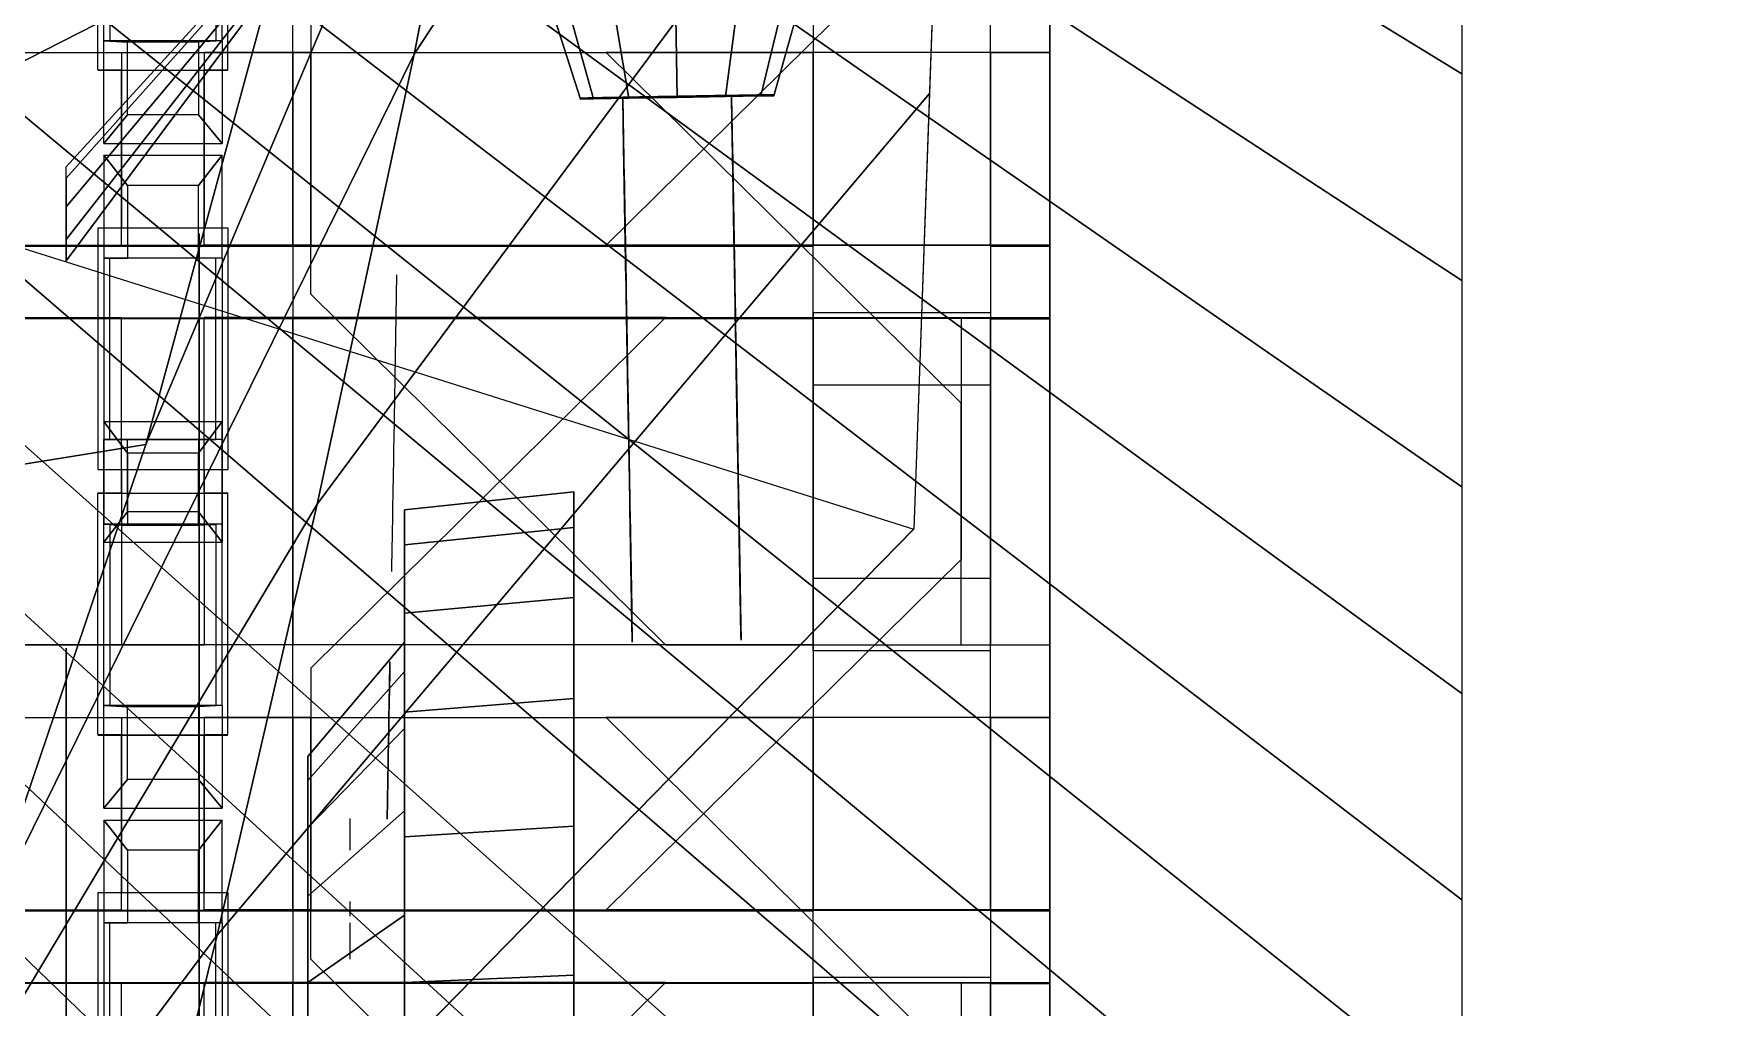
# Model space of a CAD drawing. Extents: x -54 to 215, y -235 to 116.
# Drawn here: x 169.48 to 183.3, y -109.62 to -101.56 of the extents above; entities that cross this region are included whole.
import ezdxf

# ---------------------------------------------------------------- set-up
doc = ezdxf.new("R2010")
doc.units = 0
doc.layers.get('0').update_dxf_attribs({"linetype": 'CONTINUOUS'})
doc.layers.add('A', color=7, linetype='CONTINUOUS')
doc.layers.add('B', color=7, linetype='CONTINUOUS')

# ---------------------------------------------------------------- blocks, each defined once
blk = doc.blocks.new('M-1-01')
at = {"color": 0}
for p, q in [((19.3667678115999, 13.85991849653141), (19.36676781159986, -173.6400815034686)), ((19.36676781159987, -105.6400815034686, 3), (19.36676781159986, -146.6400815034686, 3))]:
    blk.add_line(p, q, dxfattribs=at)
at = {"color": 0, "extrusion": (-1, 0, -1.607871821796003e-16)}
for p, q in [((19.3667678115999, -93.3400815034686, -16.5), (19.3667678115999, -132.3400815034686, -16.5)), ((19.36676781159987, -105.6400815034686, 2.65), (19.36676781159987, -132.3400815034686, 2.65))]:
    blk.add_line(p, q, dxfattribs=at)
at = {"color": 0, "invisible_edges": 15}
for points in [[(19.36676781159987, -105.6400815034686, 3), (19.36676781159986, -146.6400815034686, 3), (19.36676781159986, -146.6400815034686), (19.36676781159987, -105.6400815034686)], [(21.36676781159986, -132.3400815034686, 2.650000000000001), (21.36676781159986, -132.3400815034686, -16.49999999999999), (21.3667678115999, -109.1400815034686, -16.5), (21.36676781159987, -109.1400815034686, 2.649999999999999)], [(-3.59159762242016, -121.6400815034686, 5.499999999999996), (-1.633232188400065, -138.6954221982169, 3.695966225847798), (19.36676781159991, -146.6400815034686, 3)]]:
    blk.add_3dface(points, dxfattribs=at)
at = {"layer": 'A', "color": 0}
mesh = blk.add_polymesh((2, 25), dxfattribs=at)
for k, corner in enumerate([(19.36676781159987, -105.6400815034686), (19.36676781159987, -107.3484148368019), (19.36676781159987, -109.0567481701353), (19.36676781159987, -110.7650815034686), (19.36676781159987, -112.4734148368019), (19.36676781159987, -114.1817481701353), (19.36676781159987, -115.8900815034686), (19.36676781159987, -117.5984148368019), (19.36676781159987, -119.3067481701353), (19.36676781159987, -121.0150815034686), (19.36676781159987, -122.7234148368019), (19.36676781159987, -124.4317481701353), (19.36676781159987, -126.1400815034686), (19.36676781159987, -127.8484148368019), (19.36676781159987, -129.5567481701353), (19.36676781159987, -131.2650815034686), (19.36676781159987, -132.9734148368019), (19.36676781159987, -134.6817481701353), (19.36676781159986, -136.3900815034686), (19.36676781159986, -138.0984148368019), (19.36676781159986, -139.8067481701353), (19.36676781159986, -141.5150815034686), (19.36676781159986, -143.2234148368019), (19.36676781159986, -144.9317481701353), (19.36676781159986, -146.6400815034686), (4.799016262331982, -100.8322880917244), (4.718430753564282, -101.7807991445346), (4.625359693040202, -102.7279440091064), (4.501316857116738, -103.6716998944729), (4.352462771855524, -104.6115676790851), (4.185233313756632, -105.5485559109583), (3.981109455332744, -106.4779929357521), (3.764768623476599, -107.4046221749913), (3.512353085155571, -108.3221052258603), (3.241742872166068, -109.2340655181125), (2.947512650373938, -110.1388562616083), (2.623573308084314, -111.0331021198126), (2.287858696874854, -111.9231520633929), (1.912006964283847, -112.7968251470972), (1.524525513219585, -113.6651123590288), (1.109042128402285, -114.5204315163228), (0.6711371727580868, -115.3640786662671), (0.2169215518096676, -116.1992349657362), (-0.2699087381074669, -117.0154482997879), (-0.7673274587356217, -117.8251654961824), (-1.295983280780583, -118.614756105951), (-1.840027479670846, -119.3933955533376), (-2.404234720779864, -120.1576859402824), (-2.99305115089966, -120.902695393305), (-3.591597622420204, -121.6400815034686)]):
    mesh.set_mesh_vertex(divmod(k, 25), corner)
blk = doc.blocks.new('M-1-077')
at = {"layer": 'A', "color": 0}
mesh = blk.add_polymesh((2, 9), dxfattribs=dict(at, n_close=True))
for k, corner in enumerate([(9.9, 8.499999999999998), (9.80641777724759, 8.499999999999998), (9.569459271066773, 8.499999999999998), (9.3, 8.499999999999998), (9.124122951685637, 8.499999999999998), (9.124122951685637, 8.499999999999998), (9.299999999999999, 8.499999999999998), (9.569459271066773, 8.499999999999998), (9.80641777724759, 8.499999999999998), (2.5, 0.4), (2.5, 0.3064177772475912), (2.5, 0.06945927106677217), (2.5, -0.1999999999999999), (2.5, -0.3758770483143634), (2.5, -0.3758770483143634), (2.5, -0.2000000000000002), (2.5, 0.069459271066772), (2.5, 0.3064177772475911)]):
    mesh.set_mesh_vertex(divmod(k, 9), corner)
blk = doc.blocks.new('M-1-076')
at = {"color": 0, "extrusion": (-1, 1.836638480190445e-16, 6.125742274543104e-17)}
for p, q in [((85.15276324869812, -11.25725659734945, -2.558683747650015), (85.15276324869812, -9.894844286938028, -3.091313686330921)), ((85.15276324869812, -9.894844286938028, -3.091313686330921), (85.15276324869812, -9.894844286938028, -4.414189341863221)), ((85.15276324869812, -11.39484428693803, -3.652751514097076), (85.15276324869812, -11.39484428693803, -3.852751514097072)), ((85.15276324869812, -11.69484428693803, -4.152751514097076), (85.15276324869812, -13.09484428693803, -4.152751514097076)), ((85.15276324869812, -11.69484428693803, -3.352751514097072), (85.15276324869812, -13.09484428693803, -3.352751514097072)), ((85.15276324869812, -12.34958682054275, -2.352751514097072), (85.15276324869812, -13.19484428693803, -2.352751514097072)), ((85.15276324869812, -12.34958682054275, -5.152751514097076), (85.15276324869812, -13.19484428693803, -5.152751514097076))]:
    blk.add_line(p, q, dxfattribs=at)
for points in [[(9.894844286938012, -4.414189341863215), (11.25725659734942, -4.946819280544126, 0.09343980216859708), (12.34958682054273, -5.152751514097068, 0.09343980216859708)], [(13.09484428693801, -4.152751514097068, 0.414213562373095), (13.39484428693801, -3.852751514097068), (13.39484428693801, -3.652751514097067, 0.414213562373095), (13.09484428693801, -3.352751514097065, 0.414213562373095)], [(13.19484428693801, -5.152751514097068, 0.414213562373095), (14.39484428693801, -3.952751514097069), (14.39484428693801, -3.552751514097069, 0.4142135623730948), (13.19484428693801, -2.352751514097069)]]:
    blk.add_lwpolyline(points, format="xyb", dxfattribs=at)
at = {"color": 0, "extrusion": (0, -1, -1.836638480190445e-16)}
blk.add_circle((84.70276324869812, -3.752751514097071, 9.894844286938028), 0.8, dxfattribs=at)
at = {"color": 0, "extrusion": (-1, 1.836638480190445e-16, 6.125742274543104e-17)}
for centre, radius, start, end in [((12.34958682054274, -5.352751514097066, -85.15276324869812), 3, 89.99999999999999, 111.3528254249198), ((11.69484428693801, -3.652751514097068, -85.15276324869812), 0.3, 89.99999999999999, 180), ((11.69484428693801, -3.852751514097067, -85.15276324869812), 0.3, 180, 270)]:
    blk.add_arc(centre, radius, start, end, dxfattribs=at)
at = {"layer": 'A', "color": 0}
mesh = blk.add_polymesh((2, 12), dxfattribs=dict(at, n_close=True))
for k, corner in enumerate([(84.70276324869812, -9.894844286938028), (84.30276324869811, -9.894844286938028), (84.00994292567057, -9.894844286938028), (83.90276324869812, -9.894844286938028), (84.00994292567057, -9.894844286938026), (84.30276324869811, -9.894844286938026), (84.70276324869812, -9.894844286938028), (85.10276324869811, -9.894844286938028), (85.39558357172567, -9.894844286938028), (85.50276324869812, -9.894844286938028), (85.39558357172567, -9.894844286938028), (85.10276324869812, -9.894844286938028), (84.70276324869812, -8.394844286938028), (84.07776324869812, -8.394844286938028), (83.62023149396757, -8.394844286938028), (83.45276324869812, -8.394844286938026), (83.62023149396757, -8.394844286938026), (84.07776324869812, -8.394844286938026), (84.70276324869812, -8.394844286938026), (85.32776324869812, -8.394844286938028), (85.78529500342867, -8.394844286938028), (85.95276324869812, -8.394844286938028), (85.78529500342867, -8.394844286938028), (85.32776324869812, -8.394844286938028)]):
    mesh.set_mesh_vertex(divmod(k, 12), corner)
at = {"layer": 'B', "color": 0}
mesh = blk.add_polymesh((2, 7), dxfattribs=at)
for k, corner in enumerate([(84.25276324869812, -9.894844286938026), (84.25276324869812, -9.894844286938028), (84.25276324869812, -9.894844286938028), (84.25276324869812, -9.894844286938028), (84.25276324869812, -9.894844286938028), (84.25276324869812, -9.894844286938028), (84.25276324869812, -9.894844286938028), (84.25276324869812, -11.39484428693803), (84.25276324869812, -11.39484428693803), (84.25276324869812, -11.39484428693803), (84.25276324869812, -11.39484428693803), (84.25276324869812, -11.39484428693803), (84.25276324869812, -11.39484428693803), (84.25276324869812, -11.39484428693803)]):
    mesh.set_mesh_vertex(divmod(k, 7), corner)
mesh = blk.add_polymesh((2, 13), dxfattribs=at)
for k, corner in enumerate([(84.25276324869812, -12.34958682054275), (84.25276324869812, -12.13469949877735), (84.25276324869812, -11.92091612346027), (84.25276324869812, -11.70933496970591), (84.25276324869812, -11.50104299909626), (84.25276324869812, -11.29711027560383), (84.25276324869812, -11.09669298989647), (84.25276324869812, -10.89638487273673), (84.25276324869812, -10.69607675557699), (84.25276324869812, -10.49576863841725), (84.25276324869812, -10.29546052125751), (84.25276324869812, -10.09515240409777), (84.25276324869812, -9.894844286938028), (84.25276324869812, -11.69484428693803), (84.25276324869812, -11.65568642927201), (84.25276324869812, -11.61719857340727), (84.25276324869812, -11.5800392572285), (84.25276324869812, -11.54484428693803), (84.25276324869812, -11.51221585823541), (84.25276324869812, -11.48271225258206), (84.25276324869812, -11.45683828485066), (84.25276324869812, -11.4350366658027), (84.25276324869812, -11.41768042718464), (84.25276324869812, -11.40506653905131), (84.25276324869812, -11.39741082852589), (84.25276324869812, -11.39484428693803)]):
    mesh.set_mesh_vertex(divmod(k, 13), corner)
mesh = blk.add_polymesh((2, 13), dxfattribs=at)
for k, corner in enumerate([(84.25276324869812, -12.34958682054275), (84.25276324869812, -12.13469949877735), (84.25276324869812, -11.92091612346027), (84.25276324869812, -11.70933496970591), (84.25276324869812, -11.50104299909625), (84.25276324869812, -11.29711027560382), (84.25276324869812, -11.09669298989646), (84.25276324869812, -10.89638487273672), (84.25276324869812, -10.69607675557699), (84.25276324869812, -10.49576863841725), (84.25276324869812, -10.2954605212575), (84.25276324869812, -10.09515240409777), (84.25276324869812, -9.894844286938026), (84.25276324869812, -11.69484428693803), (84.25276324869812, -11.65568642927201), (84.25276324869812, -11.61719857340727), (84.25276324869812, -11.5800392572285), (84.25276324869812, -11.54484428693803), (84.25276324869812, -11.51221585823541), (84.25276324869812, -11.48271225258206), (84.25276324869812, -11.45683828485066), (84.25276324869812, -11.4350366658027), (84.25276324869812, -11.41768042718464), (84.25276324869812, -11.40506653905131), (84.25276324869812, -11.39741082852589), (84.25276324869812, -11.39484428693803)]):
    mesh.set_mesh_vertex(divmod(k, 13), corner)
mesh = blk.add_polymesh((2, 13), dxfattribs=at)
for k, corner in enumerate([(85.15276324869812, -12.34958682054275), (85.15276324869812, -12.13469949877735), (85.15276324869812, -11.92091612346027), (85.15276324869812, -11.70933496970591), (85.15276324869812, -11.50104299909626), (85.15276324869812, -11.29711027560383), (85.15276324869812, -11.09669298989647), (85.15276324869812, -10.89638487273673), (85.15276324869812, -10.69607675557699), (85.15276324869812, -10.49576863841725), (85.15276324869812, -10.29546052125751), (85.15276324869812, -10.09515240409777), (85.15276324869812, -9.894844286938028), (85.15276324869812, -11.69484428693803), (85.15276324869812, -11.65568642927201), (85.15276324869812, -11.61719857340727), (85.15276324869812, -11.5800392572285), (85.15276324869812, -11.54484428693803), (85.15276324869812, -11.51221585823541), (85.15276324869812, -11.48271225258206), (85.15276324869812, -11.45683828485066), (85.15276324869812, -11.4350366658027), (85.15276324869812, -11.41768042718464), (85.15276324869812, -11.40506653905131), (85.15276324869812, -11.39741082852589), (85.15276324869812, -11.39484428693803)]):
    mesh.set_mesh_vertex(divmod(k, 13), corner)
mesh = blk.add_polymesh((2, 7), dxfattribs=at)
for k, corner in enumerate([(85.15276324869812, -9.894844286938028), (85.15276324869812, -9.894844286938028), (85.15276324869812, -9.894844286938028), (85.15276324869812, -9.894844286938028), (85.15276324869812, -9.894844286938028), (85.15276324869812, -9.894844286938028), (85.15276324869812, -9.894844286938028), (85.15276324869812, -11.39484428693803), (85.15276324869812, -11.39484428693803), (85.15276324869812, -11.39484428693803), (85.15276324869812, -11.39484428693803), (85.15276324869812, -11.39484428693803), (85.15276324869812, -11.39484428693803), (85.15276324869812, -11.39484428693803)]):
    mesh.set_mesh_vertex(divmod(k, 7), corner)
mesh = blk.add_polymesh((2, 13), dxfattribs=at)
for k, corner in enumerate([(85.15276324869812, -12.34958682054275), (85.15276324869812, -12.13469949877735), (85.15276324869812, -11.92091612346027), (85.15276324869812, -11.70933496970591), (85.15276324869812, -11.50104299909626), (85.15276324869812, -11.29711027560383), (85.15276324869812, -11.09669298989647), (85.15276324869812, -10.89638487273673), (85.15276324869812, -10.69607675557699), (85.15276324869812, -10.49576863841725), (85.15276324869812, -10.29546052125751), (85.15276324869812, -10.09515240409777), (85.15276324869812, -9.894844286938028), (85.15276324869812, -11.69484428693803), (85.15276324869812, -11.65568642927201), (85.15276324869812, -11.61719857340727), (85.15276324869812, -11.5800392572285), (85.15276324869812, -11.54484428693803), (85.15276324869812, -11.51221585823541), (85.15276324869812, -11.48271225258206), (85.15276324869812, -11.45683828485066), (85.15276324869812, -11.4350366658027), (85.15276324869812, -11.41768042718464), (85.15276324869812, -11.40506653905131), (85.15276324869812, -11.39741082852589), (85.15276324869812, -11.39484428693803)]):
    mesh.set_mesh_vertex(divmod(k, 13), corner)
mesh = blk.add_polymesh((2, 7), dxfattribs=at)
for k, corner in enumerate([(84.25276324869812, -11.69484428693803), (84.25276324869812, -11.92817762027136), (84.25276324869812, -12.1615109536047), (84.25276324869812, -12.39484428693803), (84.25276324869812, -12.62817762027136), (84.25276324869812, -12.86151095360469), (84.25276324869812, -13.09484428693803), (84.25276324869812, -12.34958682054275), (84.25276324869812, -12.49046306494196), (84.25276324869812, -12.63133930934118), (84.25276324869812, -12.77221555374039), (84.25276324869812, -12.9130917981396), (84.25276324869812, -13.05396804253881), (84.25276324869812, -13.19484428693803)]):
    mesh.set_mesh_vertex(divmod(k, 7), corner)
mesh = blk.add_polymesh((2, 7), dxfattribs=at)
for k, corner in enumerate([(84.25276324869812, -11.69484428693803), (84.25276324869812, -11.92817762027136), (84.25276324869812, -12.1615109536047), (84.25276324869812, -12.39484428693803), (84.25276324869812, -12.62817762027136), (84.25276324869812, -12.86151095360469), (84.25276324869812, -13.09484428693803), (84.25276324869812, -12.34958682054275), (84.25276324869812, -12.49046306494196), (84.25276324869812, -12.63133930934117), (84.25276324869812, -12.77221555374039), (84.25276324869812, -12.9130917981396), (84.25276324869812, -13.05396804253881), (84.25276324869812, -13.19484428693802)]):
    mesh.set_mesh_vertex(divmod(k, 7), corner)
mesh = blk.add_polymesh((2, 7), dxfattribs=at)
for k, corner in enumerate([(85.15276324869812, -11.69484428693803), (85.15276324869812, -11.92817762027136), (85.15276324869812, -12.1615109536047), (85.15276324869812, -12.39484428693803), (85.15276324869812, -12.62817762027136), (85.15276324869812, -12.86151095360469), (85.15276324869812, -13.09484428693803), (85.15276324869812, -12.34958682054275), (85.15276324869812, -12.49046306494196), (85.15276324869812, -12.63133930934118), (85.15276324869812, -12.77221555374039), (85.15276324869812, -12.9130917981396), (85.15276324869812, -13.05396804253881), (85.15276324869812, -13.19484428693803)]):
    mesh.set_mesh_vertex(divmod(k, 7), corner)
mesh = blk.add_polymesh((2, 7), dxfattribs=at)
for k, corner in enumerate([(85.15276324869812, -11.69484428693803), (85.15276324869812, -11.92817762027136), (85.15276324869812, -12.1615109536047), (85.15276324869812, -12.39484428693803), (85.15276324869812, -12.62817762027136), (85.15276324869812, -12.86151095360469), (85.15276324869812, -13.09484428693803), (85.15276324869812, -12.34958682054275), (85.15276324869812, -12.49046306494196), (85.15276324869812, -12.63133930934118), (85.15276324869812, -12.77221555374039), (85.15276324869812, -12.9130917981396), (85.15276324869812, -13.05396804253881), (85.15276324869812, -13.19484428693803)]):
    mesh.set_mesh_vertex(divmod(k, 7), corner)
mesh = blk.add_polymesh((2, 17), dxfattribs=at)
for k, corner in enumerate([(84.25276324869812, -13.09484428693803), (84.25276324869812, -13.16557685503381), (84.25276324869812, -13.23232118367466), (84.25276324869812, -13.29131390936278), (84.25276324869812, -13.33922874093588), (84.25276324869812, -13.37336401172327), (84.25276324869812, -13.39179501239482), (84.25276324869812, -13.39484428693803), (84.25276324869812, -13.39484428693803), (84.25276324869812, -13.39484428693803), (84.25276324869812, -13.39179501239482), (84.25276324869812, -13.37336401172327), (84.25276324869812, -13.33922874093588), (84.25276324869812, -13.29131390936278), (84.25276324869812, -13.23232118367466), (84.25276324869812, -13.16557685503381), (84.25276324869812, -13.09484428693803), (84.25276324869812, -13.19484428693803), (84.25276324869812, -13.45341972877189), (84.25276324869812, -13.69984644634248), (84.25276324869812, -13.92254650238848), (84.25276324869812, -14.1110567162028), (84.25276324869812, -14.25652025825749), (84.25276324869812, -14.35210277316965), (84.25276324869812, -14.39331348018367), (84.25276324869812, -14.39484428693803), (84.25276324869812, -14.39331348018367), (84.25276324869812, -14.35210277316964), (84.25276324869812, -14.25652025825749), (84.25276324869812, -14.1110567162028), (84.25276324869812, -13.92254650238847), (84.25276324869812, -13.69984644634248), (84.25276324869812, -13.45341972877189), (84.25276324869812, -13.19484428693802)]):
    mesh.set_mesh_vertex(divmod(k, 17), corner)
mesh = blk.add_polymesh((2, 17), dxfattribs=at)
for k, corner in enumerate([(85.15276324869812, -13.09484428693803), (85.15276324869812, -13.16557685503381), (85.15276324869812, -13.23232118367466), (85.15276324869812, -13.29131390936278), (85.15276324869812, -13.33922874093588), (85.15276324869812, -13.37336401172327), (85.15276324869812, -13.39179501239482), (85.15276324869812, -13.39484428693803), (85.15276324869812, -13.39484428693803), (85.15276324869812, -13.39484428693803), (85.15276324869812, -13.39179501239482), (85.15276324869812, -13.37336401172327), (85.15276324869812, -13.33922874093588), (85.15276324869812, -13.29131390936278), (85.15276324869812, -13.23232118367466), (85.15276324869812, -13.16557685503381), (85.15276324869812, -13.09484428693803), (85.15276324869812, -13.19484428693803), (85.15276324869812, -13.45341972877189), (85.15276324869812, -13.69984644634248), (85.15276324869812, -13.92254650238848), (85.15276324869812, -14.1110567162028), (85.15276324869812, -14.25652025825749), (85.15276324869812, -14.35210277316965), (85.15276324869812, -14.39331348018367), (85.15276324869812, -14.39484428693803), (85.15276324869812, -14.39331348018367), (85.15276324869812, -14.35210277316964), (85.15276324869812, -14.25652025825749), (85.15276324869812, -14.1110567162028), (85.15276324869812, -13.92254650238847), (85.15276324869812, -13.69984644634248), (85.15276324869812, -13.45341972877189), (85.15276324869812, -13.19484428693803)]):
    mesh.set_mesh_vertex(divmod(k, 17), corner)
blk = doc.blocks.new('M-1-07')
at = {"color": 0, "invisible_edges": 15}
for points in [[(31.24999999999998, 12.5, 23.5), (46.75000000000001, 15, 1), (45.46428571428573, -21, 1.857142857142857), (34.46428571428573, -17.5, 17.85714285714286)], [(34.46428571428573, -17.5, 17.85714285714286), (45.46428571428573, -21, 1.857142857142857), (19.00000000000001, -48.00000000000001, 1.5)]]:
    blk.add_3dface(points, dxfattribs=at)
at = {"layer": 'A', "color": 0}
for p, q in [((46.75, 15, 1), (45.46428571428573, -21, 1.857142857142857)), ((34.46428571428573, -17.5, 17.85714285714286), (45.46428571428573, -21, 1.857142857142857)), ((45.46428571428573, -21, 1.857142857142857), (30.31690224700261, -36.4540106629771, 1.652724726680197))]:
    blk.add_line(p, q, dxfattribs=at)
at = {"layer": 'A', "color": 0, "xscale": -1, "rotation": 359}
blk.add_blockref('M-1-076', (41.35689046566674, -8.995169263688444, 10.32239234074383), dxfattribs=at)
at = {"layer": 'A', "color": 0, "rotation": 0.9999999999999972}
blk.add_blockref('M-1-076', (-41.35689046566675, -8.995169263688444, 10.32239234074383), dxfattribs=at)
at = {"layer": 'A', "color": 0}
blk.add_blockref('M-1-077', (35.94792784594114, -18.37210710255228, 16.86467982087913), dxfattribs=at)
mesh = blk.add_polymesh((11, 4), dxfattribs=at)
for k, corner in enumerate([(41, -1.656679660343552e-14), (42.91666666666666, 4.999999999999989), (44.83333333333334, 9.999999999999995), (46.75, 15), (40.83676216416998, -3.654976873663522), (42.79022112507493, 1.177588746391074), (44.66614388769977, 6.307571269612315), (46.62142857142857, 11.4), (40.34834849038953, -7.280849819772501), (42.47056980470235, -2.934728574056008), (44.36385457234145, 2.48867291590346), (46.49285714285715, 7.800000000000001), (39.53864812944389, -10.84874666014572), (41.94867725490907, -7.237699029765151), (43.94017244132228, -1.415705910092978), (46.36428571428572, 4.200000000000003), (38.41410858058145, -14.33025686996918), (41.21740309799086, -11.63241165461745), (43.40946782423364, -5.364695745253432), (46.23571428571429, 0.6000000000000012), (36.98368435122958, -17.69765780572718), (40.27146399933905, -16.02046502419646), (42.78676101575037, -9.317605466050187), (46.10714285714286, -3), (35.2587656538526, -20.92413545565752), (39.10738085029827, -20.30413077464386), (42.08770378963096, -13.23397952015088), (45.97857142857143, -6.6), (33.25308770772575, -23.98399795493442), (37.72341158429531, -24.38651176205427), (41.32855588436266, -17.07365328220667), (45.85000000000001, -10.2), (30.98262136783916, -26.85288016539597), (36.11947016121243, -28.17169360301402), (40.52615664769213, -20.79680609304082), (45.72142857142858, -13.8), (28.4654459518342, -29.50793769078425), (34.297032365118, -31.56488838959392), (39.69789206583116, -24.36401155989617), (45.59285714285716, -17.4), (25.72160527762858, -31.9280287825896), (32.25902916547027, -34.47256943441901), (38.86165743987799, -27.73628471720951), (45.46428571428573, -21)]):
    mesh.set_mesh_vertex(divmod(k, 4), corner)
mesh = blk.add_polymesh((2, 15), dxfattribs=at)
for k, corner in enumerate([(-30, 3.900959416602845e-16), (-29.24783736545471, -6.675628018689431), (-27.02906603707257, -13.01651217352674), (-23.45494447404089, -18.704694055762), (-18.70469405576201, -23.45494447404088), (-13.01651217352675, -27.02906603707256), (-6.675628018689437, -29.2478373654547), (-5.509915440571334e-15, -29.99999999999999), (6.675628018689427, -29.2478373654547), (13.01651217352674, -27.02906603707257), (18.704694055762, -23.45494447404089), (23.45494447404089, -18.704694055762), (27.02906603707257, -13.01651217352674), (29.24783736545471, -6.675628018689429), (30, 1.236294053241771e-14), (-41, -3.139220654257979e-14), (-40.01390655938977, -8.937968553112338), (-37.10305942163782, -17.44600187878052), (-32.40747650231278, -25.11484554505653), (-26.15302529002867, -31.57561192089745), (-17.63228384456773, -34.38166913563376), (-9.00987662676918, -36.99700423698164), (2.664535259100376e-14, -37.00000000000001), (9.00987662676922, -36.99700423698163), (17.63228384456776, -34.38166913563376), (26.15302529002872, -31.57561192089742), (32.40747650231281, -25.11484554505649), (37.10305942163784, -17.44600187878048), (40.01390655938977, -8.937968553112322), (41, -1.00395494868899e-14)]):
    mesh.set_mesh_vertex(divmod(k, 15), corner)
blk = doc.blocks.new('M-1-021')
at = {"layer": 'A', "color": 0}
mesh = blk.add_polymesh((2, 30), dxfattribs=dict(at, n_close=True))
for k, corner in enumerate([(5.25, 9.333489927113026e-17), (5.13527490385248, 1.091536376793236), (4.796113652623655, 2.135367376147951), (4.247339220468474, 3.085872574535484), (3.512935683384006, 3.90151033375632), (2.625, 4.546633369868303), (1.622339220468474, 4.993046710549556), (0.5487744321551806, 5.221239950683435), (-0.5487744321551812, 5.221239950683435), (-1.622339220468475, 4.993046710549556), (-2.625000000000001, 4.546633369868302), (-3.512935683384006, 3.90151033375632), (-4.247339220468474, 3.085872574535485), (-4.796113652623654, 2.135367376147952), (-5.135274903852479, 1.091536376793239), (-5.25, 3.068006189810986e-15), (-5.135274903852481, -1.091536376793233), (-4.796113652623657, -2.135367376147947), (-4.247339220468477, -3.085872574535479), (-3.51293568338401, -3.901510333756316), (-2.625000000000006, -4.546633369868299), (-1.622339220468479, -4.993046710549554), (-0.5487744321551847, -5.221239950683435), (0.5487744321551782, -5.221239950683435), (1.622339220468473, -4.993046710549557), (2.625, -4.546633369868302), (3.512935683384007, -3.901510333756319), (4.247339220468476, -3.085872574535481), (4.796113652623657, -2.135367376147946), (5.135274903852481, -1.09153637679323), (5.5, 0), (5.379811804035931, 1.143514299497676), (5.024500017034304, 2.237051536916901), (4.449593469062211, 3.232818887608602), (3.68021833497372, 4.087296540125668), (2.75, 4.763139720814412), (1.699593469062211, 5.230810839623344), (0.5749065479720941, 5.469870424525503), (-0.5749065479720945, 5.469870424525503), (-1.699593469062212, 5.230810839623344), (-2.750000000000001, 4.763139720814412), (-3.68021833497372, 4.087296540125668), (-4.449593469062211, 3.232818887608603), (-5.024500017034304, 2.237051536916902), (-5.37981180403593, 1.143514299497679), (-5.5, 3.116322304375087e-15), (-5.379811804035932, -1.143514299497672), (-5.024500017034306, -2.237051536916897), (-4.449593469062214, -3.232818887608597), (-3.680218334973725, -4.087296540125664), (-2.750000000000007, -4.763139720814409), (-1.699593469062217, -5.230810839623342), (-0.5749065479720983, -5.469870424525503), (0.5749065479720914, -5.469870424525504), (1.69959346906221, -5.230810839623345), (2.75, -4.763139720814412), (3.680218334973722, -4.087296540125667), (4.449593469062213, -3.232818887608599), (5.024500017034307, -2.237051536916896), (5.379811804035932, -1.14351429949767)]):
    mesh.set_mesh_vertex(divmod(k, 30), corner)
blk = doc.blocks.new('M-1-02')
at = {"color": 0, "extrusion": (1, 1.836638480190445e-16, -1.836638480190445e-16)}
for points in [[(-1.634608247369496e-15, 8.15, 1), (1.634608247369496e-15, -9.65, 1)], [(-1.423394822147595e-15, 7, 1), (1.423394822147595e-15, -8.5, 1)], [(-1.028517548906649e-15, 4.85, 1), (1.028517548906649e-15, -6.35, 1)], [(-7.254721996752258e-16, 3.2, 1), (7.254721996752258e-16, -4.7, 1)]]:
    blk.add_lwpolyline(points, format="xyb", close=True, dxfattribs=at)
for points, const_width in [([(-1.529001534758545e-15, 7.574999999999999, 1), (1.529001534758545e-15, -9.075, 1)], 1.15), ([(-1.225956185527122e-15, 5.925, 1), (1.225956185527122e-15, -7.425, 1)], 2.15), ([(-8.769948742909376e-16, 4.025, 1), (8.769948742909376e-16, -5.525, 1)], 1.649999999999999), ([(-5.004839858518963e-16, 1.975, 1), (5.004839858518963e-16, -3.475, 1)], 2.45)]:
    blk.add_lwpolyline(points, format="xyb", close=True, dxfattribs=dict(at, const_width=const_width))
at = {"color": 0, "invisible_edges": 15}
for points in [[(1.249999999999999, 3.537777570612903, -0.9013941901941974), (1.249999999999999, 3.8, -1.052788380388396), (1.249999999999999, 3.8, -0.4472116196116034), (1.249999999999999, 3.537777570612903, -0.5986058098058014)], [(1.25, 2.951109449223265, 1.206973009180619), (1.25, 3.252239123182623, 1.23862301327792), (1.25, 2.896290034066977, 1.728544904144877), (1.25, 2.773134904665443, 1.451933954614097)], [(1.249999999999999, 2.773134904665443, -2.951933954614097), (1.249999999999999, 2.896290034066978, -3.228544904144877), (1.249999999999999, 3.252239123182623, -2.73862301327792), (1.249999999999999, 2.951109449223265, -2.706973009180619)]]:
    blk.add_3dface(points, dxfattribs=at)
at = {"layer": 'A', "color": 0, "extrusion": (1, 1.836638480190445e-16, -1.836638480190445e-16)}
for points, const_width in [([(-1.529001534758545e-15, 7.574999999999999, 1), (1.529001534758545e-15, -9.075, 1)], 1.15), ([(-1.336154494338549e-15, 6.525, 1), (1.336154494338549e-15, -8.025, 1)], 0.9500000000000002), ([(-1.120349472916171e-15, 5.35, 1), (1.120349472916171e-15, -6.85, 1)], 1.100000000000001), ([(-6.979226224723691e-16, 3.05, 1), (6.979226224723691e-16, -4.55, 1)], 1.6), ([(-4.821176010499918e-16, 1.875, 1), (4.821176010499918e-16, -3.375, 1)], 0.75)]:
    blk.add_lwpolyline(points, format="xyb", close=True, dxfattribs=dict(at, const_width=const_width))
for points in [[(-1.423394822147595e-15, 7, 1), (1.423394822147595e-15, -8.5, 1)], [(-1.248914166529503e-15, 6.05, 1), (1.248914166529503e-15, -7.55, 1)], [(-5.509915440571335e-16, 2.25, 1), (5.509915440571336e-16, -3.75, 1)]]:
    blk.add_lwpolyline(points, format="xyb", close=True, dxfattribs=at)
for points in [[(3.8, -1.052788380388395), (4.062222429387097, -0.9013941901941973), (4.062222429387097, -0.5986058098058012), (3.8, -0.4472116196116032), (3.537777570612903, -0.5986058098058011), (3.537777570612903, -0.9013941901941972)], [(3.252239123182623, 1.23862301327792), (3.375394252584157, 1.515233962808699), (3.197419708026334, 1.760194908242178), (2.896290034066977, 1.728544904144877), (2.773134904665442, 1.451933954614097), (2.951109449223265, 1.206973009180619)], [(2.896290034066977, -3.228544904144877), (3.197419708026335, -3.260194908242178), (3.375394252584158, -3.015233962808699), (3.252239123182623, -2.73862301327792), (2.951109449223265, -2.706973009180619), (2.773134904665443, -2.951933954614097)]]:
    blk.add_lwpolyline(points, close=True, dxfattribs=at)
for centre in [(6.084725252926003, -0.7499999999999989, 1.7), (4.302550488001007, 3.552550488001008, 1.7), (4.302550488001008, -5.052550488001008, 1.7)]:
    blk.add_circle(centre, 0.125, dxfattribs=at)
at = {"layer": 'A', "color": 0, "invisible_edges": 13}
for points in [[(1.249999999999999, 3.8, -0.4472116196116034), (1.249999999999999, 3.8, -1.052788380388396), (1.249999999999999, 4.062222429387097, -0.9013941901941975), (1.249999999999999, 4.062222429387097, -0.5986058098058015)], [(1.25, 2.896290034066977, 1.728544904144877), (1.25, 3.252239123182623, 1.23862301327792), (1.25, 3.375394252584158, 1.515233962808699), (1.25, 3.197419708026334, 1.760194908242177)], [(1.249999999999999, 3.252239123182623, -2.73862301327792), (1.249999999999999, 2.896290034066978, -3.228544904144877), (1.249999999999999, 3.197419708026335, -3.260194908242178), (1.249999999999999, 3.375394252584158, -3.015233962808699)]]:
    blk.add_3dface(points, dxfattribs=at)
at = {"color": 0, "extrusion": (-1, 6.928051882182352e-17, 5.509915440571335e-16), "rotation": 270}
blk.add_blockref('M-1-021', (-1.89708275130651e-16, -0.7499999999999997, 1.099999999999994), dxfattribs=at)
at = {"layer": 'A', "color": 0}
mesh = blk.add_polymesh((2, 30), dxfattribs=dict(at, n_close=True))
for k, corner in enumerate([(3.099999999999999, 1.81827209538854e-15), (3.099999999999999, 1.413799497560765), (3.099999999999998, 2.765809172915443), (3.099999999999998, 3.996939715588819), (3.099999999999998, 5.053384813246282), (3.099999999999998, 5.888972745734184), (3.099999999999998, 6.467184310807045), (3.099999999999999, 6.762748888504259), (3.099999999999999, 6.762748888504258), (3.099999999999999, 6.467184310807044), (3.1, 5.888972745734182), (3.1, 5.05338481324628), (3.100000000000001, 3.996939715588817), (3.100000000000001, 2.765809172915442), (3.100000000000001, 1.413799497560766), (3.100000000000001, 3.173351338647825e-15), (3.100000000000001, -1.413799497560759), (3.100000000000002, -2.765809172915437), (3.100000000000002, -3.996939715588812), (3.100000000000002, -5.053384813246275), (3.100000000000002, -5.888972745734177), (3.100000000000002, -6.467184310807042), (3.100000000000001, -6.762748888504258), (3.100000000000001, -6.762748888504258), (3.100000000000001, -6.467184310807044), (3.100000000000001, -5.888972745734182), (3.1, -5.053384813246278), (3.1, -3.996939715588812), (3.1, -2.765809172915433), (3.099999999999999, -1.413799497560754), (1.699999999999999, 1.533593130959022e-15), (1.699999999999998, 1.382612743938101), (1.699999999999998, 2.704798676454073), (1.699999999999998, 3.908771927744948), (1.699999999999998, 4.941913089424673), (1.699999999999998, 5.759068935166518), (1.699999999999998, 6.324525833362772), (1.699999999999999, 6.613570604199018), (1.699999999999999, 6.613570604199018), (1.699999999999999, 6.324525833362771), (1.7, 5.759068935166516), (1.7, 4.941913089424671), (1.7, 3.908771927744946), (1.700000000000001, 2.704798676454072), (1.700000000000001, 1.382612743938101), (1.700000000000001, 2.858780920322881e-15), (1.700000000000002, -1.382612743938096), (1.700000000000002, -2.704798676454067), (1.700000000000002, -3.908771927744942), (1.700000000000002, -4.941913089424668), (1.700000000000002, -5.759068935166512), (1.700000000000002, -6.324525833362769), (1.700000000000001, -6.613570604199018), (1.700000000000001, -6.613570604199018), (1.700000000000001, -6.324525833362771), (1.7, -5.759068935166516), (1.7, -4.94191308942467), (1.7, -3.908771927744942), (1.699999999999999, -2.704798676454064), (1.699999999999999, -1.38261274393809)]):
    mesh.set_mesh_vertex(divmod(k, 30), corner)
mesh = blk.add_polymesh((2, 30), dxfattribs=dict(at, n_close=True))
for k, corner in enumerate([(1.699999999999999, 1.331562898138072e-15), (1.699999999999999, 1.153909884038566), (1.699999999999999, 2.257388369070692), (1.699999999999999, 3.262208150223227), (1.699999999999999, 4.124453781399538), (1.699999999999999, 4.806440991003635), (1.699999999999999, 5.278363665438103), (1.699999999999999, 5.519596519293916), (1.699999999999999, 5.519596519293916), (1.699999999999999, 5.278363665438102), (1.7, 4.806440991003633), (1.7, 4.124453781399538), (1.7, 3.262208150223226), (1.7, 2.257388369070692), (1.700000000000001, 1.153909884038566), (1.700000000000001, 2.437546692268812e-15), (1.700000000000001, -1.153909884038561), (1.700000000000001, -2.257388369070687), (1.700000000000001, -3.262208150223221), (1.700000000000001, -4.124453781399533), (1.700000000000001, -4.806440991003631), (1.700000000000001, -5.2783636654381), (1.700000000000001, -5.519596519293916), (1.700000000000001, -5.519596519293917), (1.700000000000001, -5.278363665438102), (1.7, -4.806440991003633), (1.7, -4.124453781399536), (1.7, -3.262208150223221), (1.7, -2.257388369070685), (1.699999999999999, -1.153909884038556), (0.8999999999999991, 1.010151164104745e-15), (0.899999999999999, 0.9563937777616938), (0.8999999999999989, 1.870988558148681), (0.8999999999999988, 2.703812160545377), (0.8999999999999988, 3.418466197196014), (0.8999999999999988, 3.983716857408418), (0.8999999999999989, 4.374859974957706), (0.899999999999999, 4.574800718694057), (0.8999999999999992, 4.574800718694057), (0.8999999999999995, 4.374859974957706), (0.8999999999999997, 3.983716857408416), (0.8999999999999999, 3.418466197196013), (0.9000000000000001, 2.703812160545376), (0.9000000000000005, 1.870988558148681), (0.9000000000000007, 0.956393777761694), (0.9000000000000008, 1.92682241689779e-15), (0.900000000000001, -0.9563937777616902), (0.9000000000000011, -1.870988558148678), (0.9000000000000011, -2.703812160545373), (0.9000000000000011, -3.41846619719601), (0.9000000000000011, -3.983716857408415), (0.900000000000001, -4.374859974957705), (0.9000000000000009, -4.574800718694057), (0.9000000000000008, -4.574800718694057), (0.9000000000000006, -4.374859974957706), (0.9000000000000004, -3.983716857408417), (0.9, -3.418466197196012), (0.8999999999999998, -2.703812160545373), (0.8999999999999996, -1.870988558148676), (0.8999999999999994, -0.9563937777616863)]):
    mesh.set_mesh_vertex(divmod(k, 30), corner)
blk = doc.blocks.new('M-1-06')
at = {"color": 0}
for p, q in [((-5.980128277830977, 7.464392270114227, 1.4), (5.019871722169023, 7.464392270114225, 1.4)), ((-1.730128277830977, 7.464392270114226), (-0.8301282778309771, 7.464392270114226)), ((-0.8301282778309771, 7.464392270114226), (-0.8301282778309773, 6.014392270114226)), ((-0.8301282778309771, 7.464392270114226, 0.2), (-0.1301282778309769, 7.464392270114226, 0.2)), ((-0.1301282778309769, 7.464392270114226), (-0.1301282778309771, 6.014392270114226)), ((0.7698717221690228, 7.464392270114226), (-0.1301282778309771, 7.464392270114226)), ((0.6198717221690235, 7.464392270114226, 1.4), (0.6198717221690229, 2.564392270114225, 1.4)), ((0.7698717221690229, 5.464392270114226), (0.7698717221690231, 7.464392270114226)), ((0.7698717221690231, 7.464392270114226), (3.269871722169023, 7.464392270114226)), ((6.269871722169023, 4.564392270114225), (3.269871722169023, 7.464392270114226)), ((7.019871722169023, 7.464392270114225), (3.269871722169023, 7.464392270114226)), ((6.519871722169023, 7.464392270114225, 0.7), (5.019871722169023, 7.464392270114225, 0.7)), ((5.019871722169023, 2.564392270114225, 0.7), (5.019871722169023, 7.464392270114225, 0.7)), ((6.519871722169023, 7.464392270114225, 0.7), (6.519871722169023, 2.564392270114225, 0.7)), ((6.519871722169023, 7.464392270114225, 1.4), (7.019871722169023, 7.464392270114225, 1.4)), ((-0.9801282778309771, 6.614392270114227, 1.4), (-0.780128277830977, 6.364392270114227, 3.4)), ((-0.9801282778309771, 6.614392270114227, 1.4), (0.01987172216902294, 6.614392270114227, 1.4)), ((-0.9801282778309771, 6.614392270114227, 1.4), (-0.980128277830977, 5.764392270114226, 1.4)), ((0.01987172216902294, 6.614392270114227, 1.4), (-0.1801282778309771, 6.364392270114227, 3.4)), ((0.01987172216902305, 5.764392270114226, 1.4), (0.01987172216902294, 6.614392270114227, 1.4)), ((-0.780128277830977, 6.364392270114227, 3.4), (-0.7801282778309768, 5.764392270114226, 3.4)), ((-0.1801282778309771, 6.364392270114227, 3.4), (-0.780128277830977, 6.364392270114227, 3.4)), ((-0.180128277830977, 5.764392270114226, 3.4), (-0.1801282778309771, 6.364392270114227, 3.4)), ((-1.030128277830977, 6.014392270114226), (-1.030128277830977, 4.014392270114226)), ((-1.030128277830977, 6.014392270114226, 0.5), (0.06987172216902288, 6.014392270114226, 0.5)), ((-1.030128277830977, 6.014392270114226), (-0.8301282778309773, 6.014392270114226)), ((-0.8301282778309773, 6.014392270114226, 0.2), (-0.1301282778309771, 6.014392270114226, 0.2)), ((-0.1301282778309771, 6.014392270114226), (0.06987172216902288, 6.014392270114226)), ((0.06987172216902288, 6.014392270114226), (0.06987172216902265, 4.014392270114226)), ((-0.980128277830977, 5.764392270114226, 1.4), (-0.7801282778309768, 5.764392270114226, 3.4)), ((0.01987172216902305, 5.764392270114226, 1.4), (-0.980128277830977, 5.764392270114226, 1.4)), ((-0.9801282778309769, 5.764392270114226, 1.4), (-0.9801282778309769, 4.264392270114226, 1.4)), ((-0.9288608689432644, 4.264392270114227, 1.912674088877131), (-0.9288608689432644, 5.764392270114225, 1.912674088877131)), ((-0.03139568671868954, 5.764392270114225, 1.912674088877131), (-0.9288608689432644, 5.764392270114225, 1.912674088877131)), ((-0.180128277830977, 5.764392270114226, 3.4), (-0.7801282778309768, 5.764392270114226, 3.4)), ((0.01987172216902305, 5.764392270114226, 1.4), (-0.180128277830977, 5.764392270114226, 3.4)), ((-0.03139568671868954, 4.264392270114227, 1.912674088877131), (-0.03139568671868954, 5.764392270114225, 1.912674088877131)), ((0.01987172216902305, 5.764392270114226, 1.4), (0.01987172216902305, 4.264392270114226, 1.4)), ((3.769871722169023, 2.564392270114225), (0.7698717221690229, 5.464392270114226)), ((5.019871722169023, 5.314392270114225, 0.7), (6.519871722169023, 5.314392270114225, 0.7)), ((5.019871722169023, 5.314392270114225, 1.2), (5.019871722169023, 4.714392270114225, 1.2)), ((6.519871722169023, 5.314392270114225, 1.2), (6.519871722169023, 4.714392270114225, 1.2)), ((5.019871722169023, 4.714392270114225, 0.7), (6.519871722169023, 4.714392270114225, 0.7)), ((6.269871722169023, 2.564392270114225), (6.269871722169023, 4.564392270114225)), ((-0.9801282778309771, 3.414392270114226, 1.4), (-0.980128277830977, 4.264392270114226, 1.4)), ((0.01987172216902305, 4.264392270114226, 1.4), (-0.980128277830977, 4.264392270114226, 1.4)), ((-0.980128277830977, 4.264392270114226, 1.4), (-0.7801282778309768, 4.264392270114226, 3.4)), ((-0.9288608689432644, 4.264392270114227, 1.912674088877131), (-0.03139568671868954, 4.264392270114227, 1.912674088877131)), ((-0.180128277830977, 4.264392270114226, 3.4), (-0.7801282778309768, 4.264392270114226, 3.4)), ((-0.780128277830977, 3.664392270114226, 3.4), (-0.7801282778309768, 4.264392270114226, 3.4)), ((-0.180128277830977, 4.264392270114226, 3.4), (-0.1801282778309771, 3.664392270114226, 3.4)), ((0.01987172216902305, 4.264392270114226, 1.4), (-0.180128277830977, 4.264392270114226, 3.4)), ((0.01987172216902305, 4.264392270114226, 1.4), (0.01987172216902294, 3.414392270114226, 1.4)), ((-1.030128277830977, 4.014392270114226), (-0.8301282778309775, 4.014392270114226)), ((-1.030128277830977, 4.014392270114226, 0.5), (0.06987172216902265, 4.014392270114226, 0.5)), ((-0.8301282778309775, 4.014392270114226), (-0.8301282778309775, 2.564392270114226)), ((-0.8301282778309775, 4.014392270114226, 0.2), (-0.1301282778309773, 4.014392270114226, 0.2)), ((-0.1301282778309774, 4.014392270114226), (-0.1301282778309777, 2.564392270114226)), ((-0.1301282778309773, 4.014392270114226), (0.06987172216902265, 4.014392270114226)), ((-0.9801282778309771, 3.414392270114226, 1.4), (-0.780128277830977, 3.664392270114226, 3.4)), ((-0.1801282778309771, 3.664392270114226, 3.4), (-0.780128277830977, 3.664392270114226, 3.4)), ((0.01987172216902294, 3.414392270114226, 1.4), (-0.1801282778309771, 3.664392270114226, 3.4)), ((-0.9801282778309771, 3.414392270114226, 1.4), (0.01987172216902294, 3.414392270114226, 1.4)), ((5.019871722169023, 2.564392270114225, 1.4), (-5.980128277830977, 2.564392270114227, 1.4)), ((-4.730128277830978, 2.564392270114226), (-0.8301282778309773, 2.564392270114225)), ((-0.8301282778309775, 2.564392270114226, 0.2), (-0.1301282778309775, 2.564392270114226, 0.2)), ((3.769871722169023, 2.564392270114225), (-0.1301282778309776, 2.564392270114225)), ((3.769871722169023, 2.564392270114225), (6.269871722169023, 2.564392270114225)), ((5.019871722169023, 2.564392270114225, 0.7), (6.519871722169022, 2.564392270114225, 0.7)), ((6.269871722169023, 2.564392270114225), (7.019871722169023, 2.564392270114225)), ((6.519871722169023, 2.564392270114225, 1.4), (7.019871722169023, 2.564392270114225, 1.4))]:
    blk.add_line(p, q, dxfattribs=at)
at = {"color": 0, "extrusion": (1, -1.224064252736135e-16, -1.836638480190445e-16)}
for centre in [(6.764392270114226, 0.7000000000000012, 7.019871722169023), (3.264392270114226, 0.7000000000000012, 7.019871722169023)]:
    blk.add_circle(centre, 0.65, dxfattribs=at)
for centre in [(6.764392270114226, 0.7000000000000008, 5.019871722169023), (3.264392270114226, 0.7000000000000008, 5.019871722169023)]:
    blk.add_arc(centre, 0.6500000000000001, 7.013371553461545e-15, 180, dxfattribs=at)
at = {"color": 0}
for points, invisible_edges in [([(-1.030128277830977, 7.464392270114226), (-7.980128277830976, 7.464392270114227), (-7.980128277830977, 2.564392270114227), (-1.030128277830977, 2.564392270114226)], 15), ([(-7.980128277830976, 7.464392270114227, 0.7), (-7.980128277830976, 7.464392270114227), (-0.8301282778309771, 7.464392270114226), (-0.8301282778309771, 7.464392270114226, 0.7)], 15), ([(-0.8301282778309776, 7.464392270114227, 0.7), (-0.8301282778309775, 7.464392270114228), (-7.980128277830977, 7.464392270114228), (-7.980128277830977, 7.464392270114228, 0.7000000000000027)], 15), ([(5.019871722169023, 7.464392270114225, 0.7), (5.019871722169023, 7.464392270114225, 1.4), (-5.980128277830977, 7.464392270114227, 1.4), (-5.980128277830977, 7.464392270114227, 0.7)], 15), ([(5.019871722169023, 7.464392270114225, 1.4), (5.019871722169023, 2.564392270114225, 1.4), (-5.980128277830977, 2.564392270114227, 1.4), (-5.980128277830977, 7.464392270114227, 1.4)], 15), ([(-0.8301282778309771, 7.464392270114226), (-0.8301282778309773, 6.014392270114226), (-1.030128277830977, 6.014392270114226), (-1.030128277830977, 7.464392270114226)], 15), ([(-0.8301282778309771, 7.464392270114226, 0.7), (-0.8301282778309771, 7.464392270114226, 0.2), (-0.1301282778309769, 7.464392270114226, 0.2), (-0.1301282778309769, 7.464392270114226, 0.7)], 15), ([(-0.8301282778309771, 7.464392270114226, 0.2), (-0.8301282778309773, 6.014392270114226, 0.2), (-0.1301282778309771, 6.014392270114226, 0.2), (-0.1301282778309769, 7.464392270114226, 0.2)], 15), ([(-0.1301282778309769, 7.464392270114226), (-0.130128277830977, 6.014392270114226), (0.06987172216902299, 6.014392270114226), (0.06987172216902315, 7.464392270114226)], 15), ([(7.019871722169022, 7.464392270114225, 0.7), (7.019871722169022, 7.464392270114225), (-0.1301282778309771, 7.464392270114226), (-0.1301282778309771, 7.464392270114226, 0.7)], 15), ([(-0.1301282778309775, 7.464392270114227, 0.7), (-0.1301282778309776, 7.464392270114228), (7.019871722169023, 7.464392270114228), (7.019871722169023, 7.464392270114228, 0.7000000000000027)], 15), ([(0.06987172216902182, 7.464392270114226), (7.01987172216902, 7.464392270114227), (7.019871722169022, 2.564392270114227), (0.06987172216902249, 2.564392270114226)], 15), ([(0.7698717221690231, 7.464392270114226, -0.6), (3.269871722169023, 7.464392270114226, -0.6), (3.769871722169023, 2.564392270114225, -0.6), (0.7698717221690229, 5.464392270114226, -0.6)], 15), ([(6.269871722169023, 2.564392270114225, -0.6), (3.769871722169023, 2.564392270114225, -0.6), (3.269871722169023, 7.464392270114226, -0.6), (6.269871722169023, 4.564392270114225, -0.6)], 15), ([(6.519871722169022, 2.564392270114227, 0.7), (5.019871722169023, 2.564392270114227, 0.7), (5.019871722169022, 7.464392270114227, 0.7), (6.519871722169023, 7.464392270114227, 0.7)], 15), ([(7.019871722169024, 7.464392270114225, 0.7), (7.019871722169024, 7.464392270114225, 1.4), (6.519871722169024, 7.464392270114225, 1.4), (6.519871722169024, 7.464392270114225, 0.7)], 15), ([(6.519871722169023, 7.464392270114227, 1.4), (6.519871722169024, 2.564392270114227, 1.4), (7.019871722169024, 2.564392270114227, 1.4), (7.019871722169023, 7.464392270114227, 1.4)], 15), ([(0.01987172216902294, 6.614392270114227, 1.4), (-0.1801282778309771, 6.364392270114227, 3.4), (-0.7801282778309772, 6.364392270114227, 3.4), (-0.9801282778309773, 6.614392270114227, 1.4)], 15), ([(-0.7801282778309772, 6.364392270114227, 3.4), (-0.9801282778309773, 6.614392270114227, 1.4), (-0.9801282778309773, 5.764392270114226, 1.4), (-0.7801282778309773, 5.764392270114226, 3.4)], 14), ([(-0.1801282778309771, 6.364392270114227, 3.4), (0.01987172216902294, 6.614392270114227, 1.4), (0.01987172216902305, 5.764392270114226, 1.4), (-0.180128277830977, 5.764392270114226, 3.4)], 14), ([(-0.180128277830977, 5.764392270114226, 3.4), (-0.7801282778309768, 5.764392270114226, 3.4), (-0.780128277830977, 6.364392270114227, 3.4), (-0.1801282778309771, 6.364392270114227, 3.4)], 15), ([(0.06987172216902288, 6.014392270114226, 0.5), (0.06987172216902232, 4.014392270114226, 0.5), (-1.030128277830978, 4.014392270114226, 0.5), (-1.030128277830977, 6.014392270114226, 0.5)], 15), ([(-1.030128277830977, 6.014392270114226, 0.5), (-1.030128277830977, 6.014392270114226), (-0.8301282778309773, 6.014392270114226), (-0.8301282778309773, 6.014392270114226, 0.5)], 15), ([(-0.8301282778309773, 6.014392270114226, 0.2), (-0.1301282778309771, 6.014392270114226, 0.2), (-0.130128277830977, 6.014392270114226, 0.5), (-0.8301282778309773, 6.014392270114226, 0.5)], 15), ([(0.06987172216902299, 6.014392270114226, 0.5), (0.06987172216902299, 6.014392270114226), (-0.130128277830977, 6.014392270114226), (-0.130128277830977, 6.014392270114226, 0.5)], 15), ([(-0.7801282778309773, 5.764392270114226, 3.4), (-0.9801282778309773, 5.764392270114226, 1.4), (0.01987172216902305, 5.764392270114226, 1.4), (-0.180128277830977, 5.764392270114226, 3.4)], 15), ([(-0.9288608689432644, 5.764392270114225, 1.912674088877131), (-0.9288608689432644, 4.264392270114227, 1.912674088877131), (-0.9801282778309769, 4.264392270114226, 1.4), (-0.9801282778309769, 5.764392270114226, 1.4)], 15), ([(-0.9288608689432644, 5.764392270114225, 1.912674088877131), (-0.03139568671868954, 5.764392270114225, 1.912674088877131), (-0.03139568671868954, 4.264392270114227, 1.912674088877131), (-0.9288608689432644, 4.264392270114227, 1.912674088877131)], 15), ([(-0.03139568671868954, 5.764392270114225, 1.912674088877131), (-0.03139568671868954, 4.264392270114227, 1.912674088877131), (0.01987172216902305, 4.264392270114226, 1.4), (0.01987172216902305, 5.764392270114226, 1.4)], 15), ([(5.019871722169023, 5.314392270114225, 1.2), (5.019871722169023, 4.714392270114225, 1.2), (6.519871722169023, 4.714392270114225, 1.2), (6.519871722169023, 5.314392270114225, 1.2)], 15), ([(-0.7801282778309772, 3.664392270114226, 3.4), (-0.9801282778309773, 3.414392270114226, 1.4), (-0.9801282778309773, 4.264392270114226, 1.4), (-0.7801282778309773, 4.264392270114226, 3.4)], 14), ([(-0.7801282778309773, 4.264392270114226, 3.4), (-0.9801282778309773, 4.264392270114226, 1.4), (0.01987172216902305, 4.264392270114226, 1.4), (-0.180128277830977, 4.264392270114226, 3.4)], 15), ([(-0.180128277830977, 4.264392270114226, 3.4), (-0.7801282778309768, 4.264392270114226, 3.4), (-0.780128277830977, 3.664392270114226, 3.4), (-0.1801282778309771, 3.664392270114226, 3.4)], 15), ([(-0.1801282778309771, 3.664392270114226, 3.4), (0.01987172216902294, 3.414392270114226, 1.4), (0.01987172216902305, 4.264392270114226, 1.4), (-0.180128277830977, 4.264392270114226, 3.4)], 14), ([(-1.030128277830977, 4.014392270114226, 0.5), (-1.030128277830977, 4.014392270114226), (-0.8301282778309775, 4.014392270114226), (-0.8301282778309775, 4.014392270114226, 0.5)], 15), ([(-0.8301282778309775, 2.564392270114226), (-0.8301282778309775, 4.014392270114226), (-1.030128277830977, 4.014392270114226), (-1.030128277830977, 2.564392270114226)], 15), ([(-0.8301282778309775, 4.014392270114226, 0.2), (-0.1301282778309773, 4.014392270114226, 0.2), (-0.1301282778309772, 4.014392270114226, 0.5), (-0.8301282778309775, 4.014392270114226, 0.5)], 15), ([(-0.8301282778309775, 2.564392270114226, 0.2), (-0.8301282778309775, 4.014392270114226, 0.2), (-0.1301282778309773, 4.014392270114226, 0.2), (-0.1301282778309775, 2.564392270114226, 0.2)], 15), ([(0.06987172216902277, 4.014392270114226, 0.5), (0.06987172216902277, 4.014392270114226), (-0.1301282778309772, 4.014392270114226), (-0.1301282778309772, 4.014392270114226, 0.5)], 15), ([(-0.1301282778309774, 2.564392270114226), (-0.1301282778309772, 4.014392270114226), (0.06987172216902277, 4.014392270114226), (0.06987172216902254, 2.564392270114226)], 15), ([(0.01987172216902294, 3.414392270114226, 1.4), (-0.1801282778309771, 3.664392270114226, 3.4), (-0.7801282778309772, 3.664392270114226, 3.4), (-0.9801282778309773, 3.414392270114226, 1.4)], 15), ([(-7.980128277830977, 2.564392270114227, 0.7), (-7.980128277830977, 2.564392270114227), (-0.8301282778309775, 2.564392270114226), (-0.8301282778309775, 2.564392270114226, 0.7)], 15), ([(-0.8301282778309776, 2.564392270114226, 0.7), (-0.8301282778309775, 2.564392270114225), (-7.980128277830977, 2.564392270114225), (-7.980128277830977, 2.564392270114225, 0.7000000000000027)], 15), ([(5.019871722169023, 2.564392270114225, 0.7), (5.019871722169023, 2.564392270114225, 1.4), (-5.980128277830977, 2.564392270114227, 1.4), (-5.980128277830977, 2.564392270114227, 0.7)], 15), ([(-0.8301282778309775, 2.564392270114226, 0.7), (-0.8301282778309775, 2.564392270114226, 0.2), (-0.1301282778309775, 2.564392270114226, 0.2), (-0.1301282778309775, 2.564392270114226, 0.7)], 15), ([(-0.1301282778309775, 2.564392270114226, 0.7), (-0.1301282778309776, 2.564392270114225), (7.019871722169023, 2.564392270114225), (7.019871722169023, 2.564392270114225, 0.7000000000000027)], 15), ([(7.019871722169024, 2.564392270114225, 0.7), (7.019871722169024, 2.564392270114225, 1.4), (6.519871722169024, 2.564392270114225, 1.4), (6.519871722169024, 2.564392270114225, 0.7)], 15)]:
    blk.add_3dface(points, dxfattribs=dict(at, invisible_edges=invisible_edges))
at = {"layer": 'A', "color": 0}
blk.add_line((7.019871722169021, 2.564392270114225), (7.019871722169021, 7.464392270114225), dxfattribs=at)
at = {"color": 0}
mesh = blk.add_polymesh((2, 7), dxfattribs=at)
for k, corner in enumerate([(7.019871722169023, 7.464392270114225), (7.019871722169023, 7.464392270114225), (7.019871722169023, 7.464392270114225), (7.019871722169023, 7.464392270114225), (7.019871722169023, 7.464392270114225), (7.019871722169023, 7.464392270114225), (7.019871722169023, 7.464392270114225), (7.019871722169023, 7.464392270114225), (7.019871722169023, 7.614392270114225), (7.019871722169023, 7.724199891249556), (7.019871722169023, 7.764392270114225), (7.019871722169023, 7.724199891249556), (7.019871722169023, 7.614392270114225), (7.019871722169023, 7.464392270114225)]):
    mesh.set_mesh_vertex(divmod(k, 7), corner)
mesh = blk.add_polymesh((2, 7), dxfattribs=at)
for k, corner in enumerate([(7.019871722169023, 2.564392270114225), (7.019871722169023, 2.564392270114225), (7.019871722169023, 2.564392270114225), (7.019871722169023, 2.564392270114225), (7.019871722169023, 2.564392270114225), (7.019871722169023, 2.564392270114225), (7.019871722169023, 2.564392270114225), (7.019871722169023, 2.564392270114225), (7.019871722169023, 2.414392270114225), (7.019871722169023, 2.304584648978893), (7.019871722169023, 2.264392270114225), (7.019871722169023, 2.304584648978893), (7.019871722169023, 2.414392270114225), (7.019871722169023, 2.564392270114225)]):
    mesh.set_mesh_vertex(divmod(k, 7), corner)
blk = doc.blocks.new('M-1-061')
at = {"color": 0, "extrusion": (3.215713644307143e-16, -0.006108614390676908, -0.999981342241057), "rotation": 180}
for p in [(-59.66012827783094, 91.98289917904924, -3.232999566562231), (-59.66012827783094, 86.48289917904911, -3.232999566562231), (-59.66012827783093, 80.98289917904911, -3.232999566562231)]:
    blk.add_blockref('M-1-06', p, dxfattribs=at)
at = {"color": 0}
for p in [(59.66012827783096, 78.66560772988578, -36.27), (59.66012827783096, 73.16560772988578, -36.27)]:
    blk.add_blockref('M-1-06', p, dxfattribs=at)
blk = doc.blocks.new('M-1-05')
at = {"color": 0, "xscale": 0.9784946237000001}
blk.add_blockref('M-1-061', (-48.407311830566, 4.263256414560601e-14), dxfattribs=at)
at = {"color": 0}
blk.add_blockref('M-1-02', (9.799999999999997, 75.7320936907351, -25.17022662141414), dxfattribs=at)

msp = doc.modelspace()

# ---------------------------------------------------------------- block references
at = {"color": 0}
msp.add_blockref('M-1-05', (161.054636169274, -187.8456665421912), dxfattribs=at)
at = {"color": 0, "extrusion": (3.862093175589864e-19, -0.002094393571219374, 0.9999978067553792)}
for name, p in [('M-1-01', (161.9378683576741, 14.00868457900188, 5.327165923022912)), ('M-1-07', (131.304636169274, -84.63139692446667, 11.32716592302291))]:
    msp.add_blockref(name, p, dxfattribs=at)

doc.saveas('drawing.dxf')
